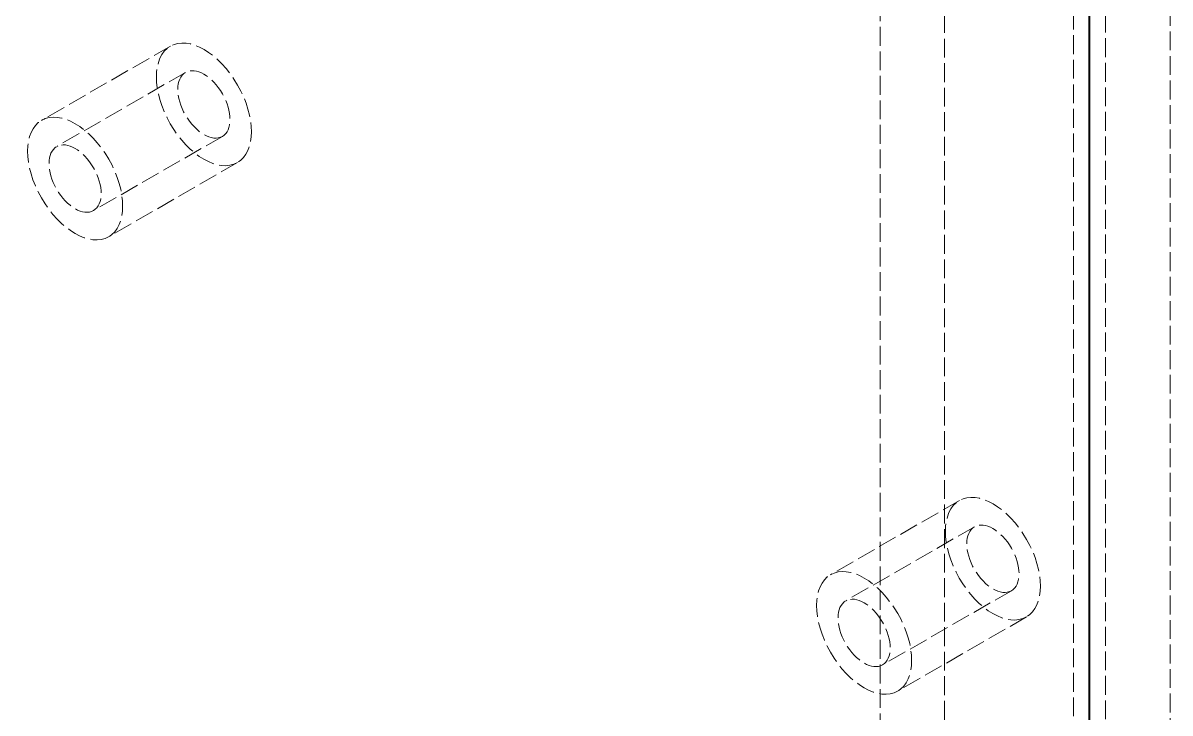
# Model space of a CAD drawing. Header units: millimetres. Extents: x 0 to 2378, y 0 to 1682.
# Drawn here: x 2204.82 to 2224.97, y 1432.69 to 1444.81 of the extents above; entities that cross this region are included whole.
import ezdxf

# ---------------------------------------------------------------- set-up
doc = ezdxf.new("R2010")
doc.units = ezdxf.units.MM
doc.header["$LTSCALE"] = 2
doc.linetypes.add('DASHED', pattern=[0.2067, 0.1654, -0.0413])
doc.layers.add('가려진 것(ISO)', color=2, linetype='DASHED', lineweight=18, true_color=0xffff00)
doc.layers.add('가시적인 것(ISO)', color=3, linetype='Continuous', lineweight=40, true_color=0x00ff00)

msp = doc.modelspace()

# ---------------------------------------------------------------- linework, layer by layer
at = {"layer": '가려진 것(ISO)'}
for p, q in [((2224.9653, 1465.3366), (2224.9653, 1355.7853)), ((2221.0055, 1463.0563), (2221.0055, 1353.505)), ((2223.8339, 1463.0626), (2223.8339, 1350.2411)), ((2223.2682, 1349.9153), (2223.2682, 1462.7368)), ((2219.8741, 1462.4022), (2219.8741, 1354.159)), ((2207.4059, 1444.4003), (2205.1431, 1443.0973)), ((2207.6712, 1443.9396), (2205.4084, 1442.6366)), ((2208.3183, 1442.8159), (2206.0556, 1441.5128)), ((2208.5836, 1442.3552), (2206.3208, 1441.0522)), ((2221.2652, 1436.4193), (2219.0024, 1435.1163)), ((2221.5305, 1435.9586), (2219.2677, 1434.6556)), ((2222.1776, 1434.8348), (2219.9149, 1433.5318)), ((2222.4429, 1434.3741), (2220.1801, 1433.0711))]:
    msp.add_line(p, q, dxfattribs=at)
for centre, major_axis in [((2207.9947, 1443.3777), (0.5889, -1.0226)), ((2207.9947, 1443.3777), (0.3236, -0.5619)), ((2205.732, 1442.0747), (0.5889, -1.0226)), ((2205.732, 1442.0747), (0.3236, -0.5619)), ((2221.854, 1435.3967), (0.5889, -1.0226)), ((2221.854, 1435.3967), (0.3236, -0.5619)), ((2219.5913, 1434.0937), (0.5889, -1.0226)), ((2219.5913, 1434.0937), (0.3236, -0.5619))]:
    msp.add_ellipse(centre, major_axis=major_axis, ratio=0.5780931, dxfattribs=at)
at = {"layer": '가시적인 것(ISO)'}
msp.add_line((2223.5511, 1340.2803), (2223.5511, 1466.1825), dxfattribs=at)

doc.saveas('drawing.dxf')
